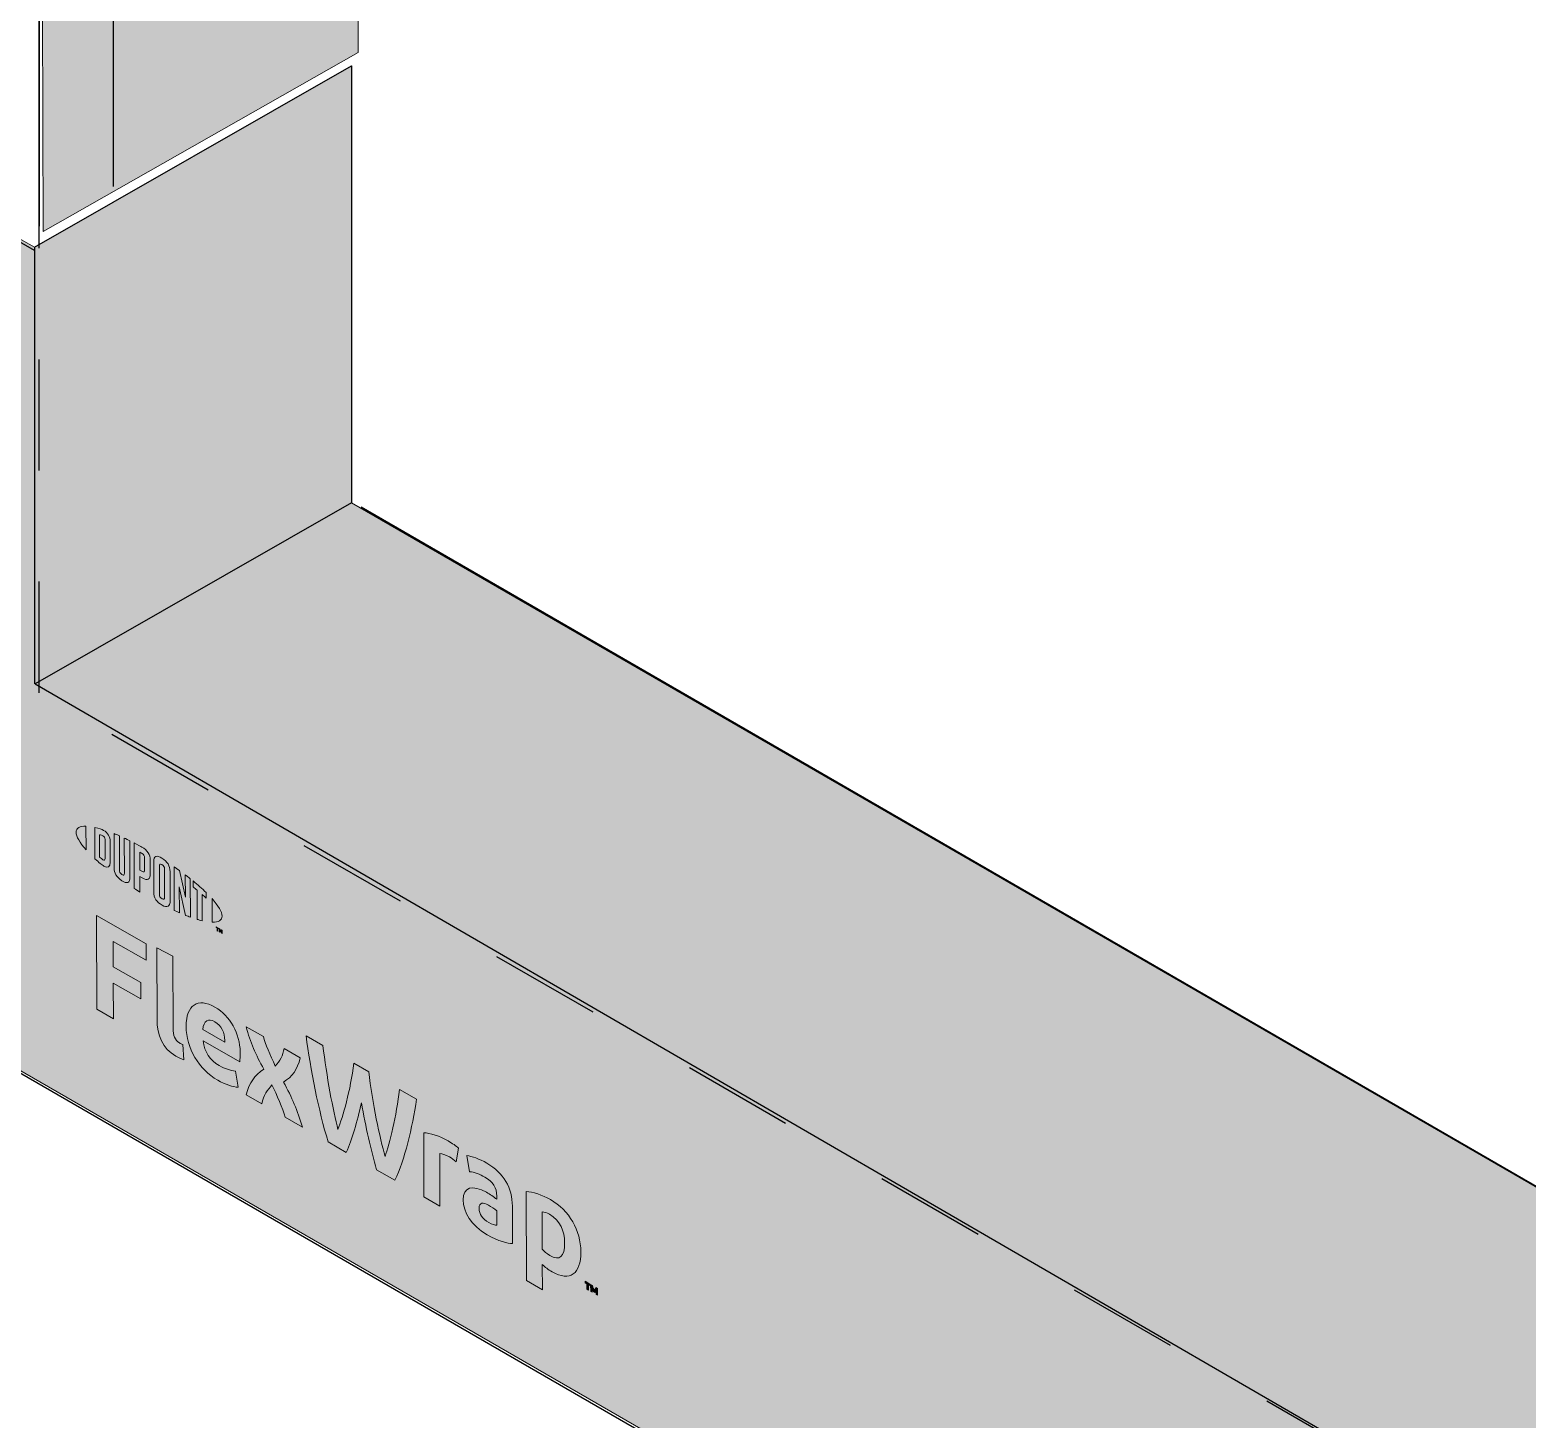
# Model space of a CAD drawing. Header units: inches. Extents: x -17.6 to 82.3, y -15.1 to 23.2.
# Drawn here: x 16.534 to 17.881, y 10.469 to 11.72 of the extents above; entities that cross this region are included whole.
import ezdxf

# ---------------------------------------------------------------- set-up
doc = ezdxf.new("R2010")
doc.units = ezdxf.units.IN
doc.header["$MEASUREMENT"] = 0
doc.linetypes.add('AI-Linetype-22', pattern=[0.108507, 0.072338, -0.036169])
for name, color, linetype, lineweight in [('.ATI-HATCH', 7, 'Continuous', 0), ('G-ANNO-TTLB', 7, 'Continuous', 0), ('TYVEK', 7, 'Continuous', 0)]:
    doc.layers.add(name, color=color, linetype=linetype, lineweight=lineweight)

# ---------------------------------------------------------------- blocks, each defined once
blk = doc.blocks.new('Block_67')
at = {"layer": 'TYVEK', "true_color": 0x000000, "transparency": 33554687}
h = blk.add_hatch(color=18, dxfattribs=at)
h.dxf.hatch_style = 2
edge = h.paths.add_edge_path()
edge.add_spline(control_points=[(16.5942, 10.8384), (16.5942, 10.8384), (16.594, 10.9227), (16.594, 10.9227), (16.594, 10.9227), (16.6385, 10.8971), (16.6385, 10.8971), (16.6385, 10.8971), (16.6385, 10.8824), (16.6385, 10.8824), (16.6385, 10.8824), (16.6089, 10.8994), (16.6089, 10.8994), (16.6089, 10.8994), (16.609, 10.8765), (16.609, 10.8765), (16.609, 10.8765), (16.6339, 10.8623), (16.6339, 10.8623), (16.6339, 10.8623), (16.6339, 10.8476), (16.6339, 10.8476), (16.6339, 10.8476), (16.609, 10.8618), (16.609, 10.8618), (16.609, 10.8618), (16.6091, 10.8298), (16.6091, 10.8298), (16.6091, 10.8298), (16.5942, 10.8384), (16.5942, 10.8384)], knot_values=[0, 0, 0, 0, 1, 1, 1, 2, 2, 2, 3, 3, 3, 4, 4, 4, 5, 5, 5, 6, 6, 6, 7, 7, 7, 8, 8, 8, 9, 9, 9, 10, 10, 10, 10], degree=3, periodic=0)
h = blk.add_hatch(color=18, dxfattribs=at)
h.dxf.hatch_style = 2
edge = h.paths.add_edge_path()
edge.add_spline(control_points=[(16.6628, 10.8212), (16.6629, 10.8147), (16.6643, 10.8104), (16.6685, 10.808), (16.6696, 10.8074), (16.6706, 10.8069), (16.6715, 10.8066), (16.6715, 10.8066), (16.6726, 10.7929), (16.6726, 10.7929), (16.6706, 10.7935), (16.6674, 10.7949), (16.6653, 10.7961), (16.6533, 10.803), (16.6485, 10.8148), (16.6484, 10.8292), (16.6484, 10.8292), (16.6483, 10.8935), (16.6483, 10.8935), (16.6483, 10.8935), (16.6627, 10.8862), (16.6627, 10.8862), (16.6627, 10.8862), (16.6628, 10.8212), (16.6628, 10.8212)], knot_values=[0, 0, 0, 0, 1, 1, 1, 2, 2, 2, 3, 3, 3, 4, 4, 4, 5, 5, 5, 6, 6, 6, 7, 7, 7, 8, 8, 8, 8], degree=3, periodic=0)
h = blk.add_hatch(color=18, dxfattribs=at)
h.dxf.hatch_style = 2
edge = h.paths.add_edge_path()
edge.add_spline(control_points=[(16.6895, 10.8202), (16.6895, 10.8202), (16.7094, 10.8088), (16.7094, 10.8088), (16.7094, 10.8088), (16.7094, 10.8102), (16.7094, 10.8102), (16.7094, 10.817), (16.7062, 10.8237), (16.7005, 10.827), (16.6944, 10.8305), (16.6905, 10.8278), (16.6895, 10.8202)], knot_values=[0, 0, 0, 0, 1, 1, 1, 2, 2, 2, 3, 3, 3, 4, 4, 4, 4], degree=3, periodic=0)
edge = h.paths.add_edge_path()
edge.add_spline(control_points=[(16.7213, 10.7681), (16.7167, 10.7683), (16.7099, 10.7705), (16.703, 10.7745), (16.6862, 10.7841), (16.6747, 10.803), (16.6746, 10.823), (16.6746, 10.8421), (16.6851, 10.8491), (16.7005, 10.8403), (16.7141, 10.8324), (16.7231, 10.8161), (16.7232, 10.7999), (16.7232, 10.7963), (16.723, 10.7933), (16.7228, 10.791), (16.7228, 10.791), (16.6898, 10.81), (16.6898, 10.81), (16.6912, 10.7995), (16.6961, 10.7924), (16.7044, 10.7876), (16.7096, 10.7847), (16.7145, 10.7832), (16.7189, 10.7827), (16.7189, 10.7827), (16.7213, 10.7681), (16.7213, 10.7681)], knot_values=[0, 0, 0, 0, 1, 1, 1, 2, 2, 2, 3, 3, 3, 4, 4, 4, 5, 5, 5, 6, 6, 6, 7, 7, 7, 8, 8, 8, 9, 9, 9, 9], degree=3, periodic=0)
h = blk.add_hatch(color=18, dxfattribs=at)
h.dxf.hatch_style = 2
edge = h.paths.add_edge_path()
edge.add_spline(control_points=[(16.7445, 10.7843), (16.7375, 10.7972), (16.7319, 10.8087), (16.7287, 10.8226), (16.7287, 10.8226), (16.7442, 10.8137), (16.7442, 10.8137), (16.7456, 10.8075), (16.7502, 10.7967), (16.7548, 10.7872), (16.7587, 10.7916), (16.762, 10.7968), (16.7627, 10.8031), (16.7627, 10.8031), (16.7773, 10.7947), (16.7773, 10.7947), (16.7746, 10.7837), (16.7701, 10.7776), (16.7622, 10.7728), (16.7698, 10.7587), (16.7749, 10.7474), (16.7792, 10.7321), (16.7792, 10.7321), (16.7637, 10.7411), (16.7637, 10.7411), (16.7615, 10.7491), (16.7562, 10.7611), (16.7518, 10.7702), (16.7479, 10.7659), (16.7441, 10.7608), (16.7427, 10.7531), (16.7427, 10.7531), (16.7287, 10.7612), (16.7287, 10.7612), (16.7313, 10.7722), (16.7362, 10.779), (16.7445, 10.7843)], knot_values=[0, 0, 0, 0, 1, 1, 1, 2, 2, 2, 3, 3, 3, 4, 4, 4, 5, 5, 5, 6, 6, 6, 7, 7, 7, 8, 8, 8, 9, 9, 9, 10, 10, 10, 11, 11, 11, 12, 12, 12, 12], degree=3, periodic=0)
h = blk.add_hatch(color=18, dxfattribs=at)
h.dxf.hatch_style = 2
edge = h.paths.add_edge_path()
edge.add_spline(control_points=[(16.8667, 10.7661), (16.8667, 10.7661), (16.8819, 10.7574), (16.8819, 10.7574), (16.878, 10.7316), (16.8712, 10.7024), (16.8624, 10.6844), (16.8624, 10.6844), (16.846, 10.6938), (16.846, 10.6938), (16.8408, 10.7118), (16.8362, 10.7322), (16.8323, 10.7541), (16.8284, 10.7367), (16.8239, 10.7215), (16.8187, 10.7095), (16.8187, 10.7095), (16.8023, 10.7189), (16.8023, 10.7189), (16.7939, 10.7468), (16.7864, 10.7842), (16.7825, 10.8145), (16.7825, 10.8145), (16.7976, 10.8058), (16.7976, 10.8058), (16.8009, 10.7785), (16.8068, 10.7466), (16.8112, 10.73), (16.8156, 10.7416), (16.8225, 10.7652), (16.8255, 10.7898), (16.8255, 10.7898), (16.8389, 10.7821), (16.8389, 10.7821), (16.8421, 10.754), (16.8489, 10.7224), (16.8536, 10.7057), (16.8577, 10.7174), (16.8636, 10.7425), (16.8667, 10.7661)], knot_values=[0, 0, 0, 0, 1, 1, 1, 2, 2, 2, 3, 3, 3, 4, 4, 4, 5, 5, 5, 6, 6, 6, 7, 7, 7, 8, 8, 8, 9, 9, 9, 10, 10, 10, 11, 11, 11, 12, 12, 12, 13, 13, 13, 13], degree=3, periodic=0)
h = blk.add_hatch(color=18, dxfattribs=at)
h.dxf.hatch_style = 2
edge = h.paths.add_edge_path()
edge.add_spline(control_points=[(16.9103, 10.7198), (16.914, 10.7177), (16.9176, 10.7151), (16.9197, 10.7133), (16.9197, 10.7133), (16.9176, 10.7009), (16.9176, 10.7009), (16.9158, 10.7027), (16.9136, 10.7042), (16.9114, 10.7054), (16.9076, 10.7076), (16.905, 10.7083), (16.9028, 10.7084), (16.9028, 10.7084), (16.9029, 10.6611), (16.9029, 10.6611), (16.9029, 10.6611), (16.8885, 10.6694), (16.8885, 10.6694), (16.8885, 10.6694), (16.8883, 10.7271), (16.8883, 10.7271), (16.894, 10.7271), (16.9027, 10.7241), (16.9103, 10.7198)], knot_values=[0, 0, 0, 0, 1, 1, 1, 2, 2, 2, 3, 3, 3, 4, 4, 4, 5, 5, 5, 6, 6, 6, 7, 7, 7, 8, 8, 8, 8], degree=3, periodic=0)
h = blk.add_hatch(color=18, dxfattribs=at)
h.dxf.hatch_style = 2
edge = h.paths.add_edge_path()
edge.add_spline(control_points=[(16.9541, 10.6439), (16.9541, 10.6439), (16.9541, 10.6568), (16.9541, 10.6568), (16.9517, 10.6587), (16.9492, 10.6605), (16.9467, 10.662), (16.9419, 10.6647), (16.9381, 10.6647), (16.9382, 10.6591), (16.9382, 10.654), (16.9413, 10.6496), (16.9468, 10.6464), (16.95, 10.6446), (16.9526, 10.6438), (16.9541, 10.6439)], knot_values=[0, 0, 0, 0, 1, 1, 1, 2, 2, 2, 3, 3, 3, 4, 4, 4, 5, 5, 5, 5], degree=3, periodic=0)
edge = h.paths.add_edge_path()
edge.add_spline(control_points=[(16.9454, 10.6353), (16.9311, 10.6435), (16.9239, 10.6557), (16.9238, 10.6666), (16.9238, 10.6785), (16.9323, 10.6806), (16.9448, 10.6735), (16.9477, 10.6719), (16.9515, 10.6692), (16.9541, 10.6672), (16.9541, 10.6672), (16.9541, 10.6701), (16.9541, 10.6701), (16.9541, 10.6775), (16.9504, 10.6831), (16.9434, 10.6871), (16.9388, 10.6897), (16.9339, 10.6917), (16.9296, 10.6921), (16.9296, 10.6921), (16.927, 10.7066), (16.927, 10.7066), (16.9315, 10.7062), (16.9387, 10.7035), (16.945, 10.6998), (16.9604, 10.691), (16.968, 10.6773), (16.9681, 10.661), (16.9681, 10.661), (16.9682, 10.6275), (16.9682, 10.6275), (16.9639, 10.6275), (16.9558, 10.6293), (16.9454, 10.6353)], knot_values=[0, 0, 0, 0, 1, 1, 1, 2, 2, 2, 3, 3, 3, 4, 4, 4, 5, 5, 5, 6, 6, 6, 7, 7, 7, 8, 8, 8, 9, 9, 9, 10, 10, 10, 11, 11, 11, 11], degree=3, periodic=0)
h = blk.add_hatch(color=18, dxfattribs=at)
h.dxf.hatch_style = 2
edge = h.paths.add_edge_path()
edge.add_spline(control_points=[(17.0017, 10.6167), (17.0109, 10.6114), (17.0151, 10.6155), (17.0151, 10.6279), (17.0151, 10.6387), (17.0111, 10.6482), (17.0016, 10.6537), (16.999, 10.6552), (16.9971, 10.6557), (16.9949, 10.656), (16.9949, 10.656), (16.995, 10.6222), (16.995, 10.6222), (16.997, 10.6201), (16.9986, 10.6185), (17.0017, 10.6167)], knot_values=[0, 0, 0, 0, 1, 1, 1, 2, 2, 2, 3, 3, 3, 4, 4, 4, 5, 5, 5, 5], degree=3, periodic=0)
edge = h.paths.add_edge_path()
edge.add_spline(control_points=[(17.0038, 10.602), (17.0001, 10.6041), (16.9976, 10.606), (16.995, 10.6086), (16.995, 10.6086), (16.9951, 10.5857), (16.9951, 10.5857), (16.9951, 10.5857), (16.9808, 10.594), (16.9808, 10.594), (16.9808, 10.594), (16.9806, 10.6743), (16.9806, 10.6743), (16.9865, 10.674), (16.9949, 10.6712), (17.0023, 10.667), (17.0194, 10.6572), (17.0297, 10.6392), (17.0297, 10.62), (17.0298, 10.6002), (17.0201, 10.5927), (17.0038, 10.602)], knot_values=[0, 0, 0, 0, 1, 1, 1, 2, 2, 2, 3, 3, 3, 4, 4, 4, 5, 5, 5, 6, 6, 6, 7, 7, 7, 7], degree=3, periodic=0)
h = blk.add_hatch(color=18, dxfattribs=at)
h.dxf.hatch_style = 2
edge = h.paths.add_edge_path()
edge.add_spline(control_points=[(17.0401, 10.5897), (17.0406, 10.5879), (17.0411, 10.5866), (17.0417, 10.5851), (17.0423, 10.5859), (17.0428, 10.5867), (17.0433, 10.5879), (17.0433, 10.5879), (17.0448, 10.587), (17.0448, 10.587), (17.0448, 10.587), (17.0448, 10.5808), (17.0448, 10.5808), (17.0448, 10.5808), (17.0435, 10.5815), (17.0435, 10.5815), (17.0435, 10.5815), (17.0435, 10.5844), (17.0435, 10.5844), (17.0435, 10.5844), (17.0435, 10.5853), (17.0435, 10.5853), (17.0431, 10.5846), (17.0426, 10.5839), (17.0422, 10.5834), (17.0422, 10.5834), (17.0412, 10.584), (17.0412, 10.584), (17.0407, 10.585), (17.0402, 10.5863), (17.0398, 10.5875), (17.0398, 10.5875), (17.0399, 10.5865), (17.0399, 10.5865), (17.0399, 10.5865), (17.0399, 10.5836), (17.0399, 10.5836), (17.0399, 10.5836), (17.0386, 10.5843), (17.0386, 10.5843), (17.0386, 10.5843), (17.0385, 10.5906), (17.0385, 10.5906), (17.0385, 10.5906), (17.0401, 10.5897), (17.0401, 10.5897)], knot_values=[0, 0, 0, 0, 1, 1, 1, 2, 2, 2, 3, 3, 3, 4, 4, 4, 5, 5, 5, 6, 6, 6, 7, 7, 7, 8, 8, 8, 9, 9, 9, 10, 10, 10, 11, 11, 11, 12, 12, 12, 13, 13, 13, 14, 14, 14, 15, 15, 15, 15], degree=3, periodic=0)
edge = h.paths.add_edge_path()
edge.add_spline(control_points=[(17.035, 10.5912), (17.035, 10.5912), (17.0336, 10.592), (17.0336, 10.592), (17.0336, 10.592), (17.0336, 10.5934), (17.0336, 10.5934), (17.0336, 10.5934), (17.0379, 10.5909), (17.0379, 10.5909), (17.0379, 10.5909), (17.038, 10.5895), (17.038, 10.5895), (17.038, 10.5895), (17.0365, 10.5904), (17.0365, 10.5904), (17.0365, 10.5904), (17.0365, 10.5855), (17.0365, 10.5855), (17.0365, 10.5855), (17.0351, 10.5864), (17.0351, 10.5864), (17.0351, 10.5864), (17.035, 10.5912), (17.035, 10.5912)], knot_values=[0, 0, 0, 0, 1, 1, 1, 2, 2, 2, 3, 3, 3, 4, 4, 4, 5, 5, 5, 6, 6, 6, 7, 7, 7, 8, 8, 8, 8], degree=3, periodic=0)
at = {"layer": 'TYVEK'}
for points, knots in [([(16.5942, 10.8384), (16.5942, 10.8384), (16.594, 10.9227), (16.594, 10.9227), (16.594, 10.9227), (16.6385, 10.8971), (16.6385, 10.8971), (16.6385, 10.8971), (16.6385, 10.8824), (16.6385, 10.8824), (16.6385, 10.8824), (16.6089, 10.8994), (16.6089, 10.8994), (16.6089, 10.8994), (16.609, 10.8765), (16.609, 10.8765), (16.609, 10.8765), (16.6339, 10.8623), (16.6339, 10.8623), (16.6339, 10.8623), (16.6339, 10.8476), (16.6339, 10.8476), (16.6339, 10.8476), (16.609, 10.8618), (16.609, 10.8618), (16.609, 10.8618), (16.6091, 10.8298), (16.6091, 10.8298), (16.6091, 10.8298), (16.5942, 10.8384), (16.5942, 10.8384)], [0, 0, 0, 0, 1, 1, 1, 2, 2, 2, 3, 3, 3, 4, 4, 4, 5, 5, 5, 6, 6, 6, 7, 7, 7, 8, 8, 8, 9, 9, 9, 10, 10, 10, 10]), ([(16.6628, 10.8212), (16.6629, 10.8147), (16.6643, 10.8104), (16.6685, 10.808), (16.6696, 10.8074), (16.6706, 10.8069), (16.6715, 10.8066), (16.6715, 10.8066), (16.6726, 10.7929), (16.6726, 10.7929), (16.6706, 10.7935), (16.6674, 10.7949), (16.6653, 10.7961), (16.6533, 10.803), (16.6485, 10.8148), (16.6484, 10.8292), (16.6484, 10.8292), (16.6483, 10.8935), (16.6483, 10.8935), (16.6483, 10.8935), (16.6627, 10.8862), (16.6627, 10.8862), (16.6627, 10.8862), (16.6628, 10.8212), (16.6628, 10.8212)], [0, 0, 0, 0, 1, 1, 1, 2, 2, 2, 3, 3, 3, 4, 4, 4, 5, 5, 5, 6, 6, 6, 7, 7, 7, 8, 8, 8, 8]), ([(16.7213, 10.7681), (16.7167, 10.7683), (16.7099, 10.7705), (16.703, 10.7745), (16.6862, 10.7841), (16.6747, 10.803), (16.6746, 10.823), (16.6746, 10.8421), (16.6851, 10.8491), (16.7005, 10.8403), (16.7141, 10.8324), (16.7231, 10.8161), (16.7232, 10.7999), (16.7232, 10.7963), (16.723, 10.7933), (16.7228, 10.791), (16.7228, 10.791), (16.6898, 10.81), (16.6898, 10.81), (16.6912, 10.7995), (16.6961, 10.7924), (16.7044, 10.7876), (16.7096, 10.7847), (16.7145, 10.7832), (16.7189, 10.7827), (16.7189, 10.7827), (16.7213, 10.7681), (16.7213, 10.7681)], [0, 0, 0, 0, 1, 1, 1, 2, 2, 2, 3, 3, 3, 4, 4, 4, 5, 5, 5, 6, 6, 6, 7, 7, 7, 8, 8, 8, 9, 9, 9, 9]), ([(16.6895, 10.8202), (16.6895, 10.8202), (16.7094, 10.8088), (16.7094, 10.8088), (16.7094, 10.8088), (16.7094, 10.8102), (16.7094, 10.8102), (16.7094, 10.817), (16.7062, 10.8237), (16.7005, 10.827), (16.6944, 10.8305), (16.6905, 10.8278), (16.6895, 10.8202)], [0, 0, 0, 0, 1, 1, 1, 2, 2, 2, 3, 3, 3, 4, 4, 4, 4]), ([(16.7445, 10.7843), (16.7375, 10.7972), (16.7319, 10.8087), (16.7287, 10.8226), (16.7287, 10.8226), (16.7442, 10.8137), (16.7442, 10.8137), (16.7456, 10.8075), (16.7502, 10.7967), (16.7548, 10.7872), (16.7587, 10.7916), (16.762, 10.7968), (16.7627, 10.8031), (16.7627, 10.8031), (16.7773, 10.7947), (16.7773, 10.7947), (16.7746, 10.7837), (16.7701, 10.7776), (16.7622, 10.7728), (16.7698, 10.7587), (16.7749, 10.7474), (16.7792, 10.7321), (16.7792, 10.7321), (16.7637, 10.7411), (16.7637, 10.7411), (16.7615, 10.7491), (16.7562, 10.7611), (16.7518, 10.7702), (16.7479, 10.7659), (16.7441, 10.7608), (16.7427, 10.7531), (16.7427, 10.7531), (16.7287, 10.7612), (16.7287, 10.7612), (16.7313, 10.7722), (16.7362, 10.779), (16.7445, 10.7843)], [0, 0, 0, 0, 1, 1, 1, 2, 2, 2, 3, 3, 3, 4, 4, 4, 5, 5, 5, 6, 6, 6, 7, 7, 7, 8, 8, 8, 9, 9, 9, 10, 10, 10, 11, 11, 11, 12, 12, 12, 12]), ([(16.8667, 10.7661), (16.8667, 10.7661), (16.8819, 10.7574), (16.8819, 10.7574), (16.878, 10.7316), (16.8712, 10.7024), (16.8624, 10.6844), (16.8624, 10.6844), (16.846, 10.6938), (16.846, 10.6938), (16.8408, 10.7118), (16.8362, 10.7322), (16.8323, 10.7541), (16.8284, 10.7367), (16.8239, 10.7215), (16.8187, 10.7095), (16.8187, 10.7095), (16.8023, 10.7189), (16.8023, 10.7189), (16.7939, 10.7468), (16.7864, 10.7842), (16.7825, 10.8145), (16.7825, 10.8145), (16.7976, 10.8058), (16.7976, 10.8058), (16.8009, 10.7785), (16.8068, 10.7466), (16.8112, 10.73), (16.8156, 10.7416), (16.8225, 10.7652), (16.8255, 10.7898), (16.8255, 10.7898), (16.8389, 10.7821), (16.8389, 10.7821), (16.8421, 10.754), (16.8489, 10.7224), (16.8536, 10.7057), (16.8577, 10.7174), (16.8636, 10.7425), (16.8667, 10.7661)], [0, 0, 0, 0, 1, 1, 1, 2, 2, 2, 3, 3, 3, 4, 4, 4, 5, 5, 5, 6, 6, 6, 7, 7, 7, 8, 8, 8, 9, 9, 9, 10, 10, 10, 11, 11, 11, 12, 12, 12, 13, 13, 13, 13]), ([(16.9103, 10.7198), (16.914, 10.7177), (16.9176, 10.7151), (16.9197, 10.7133), (16.9197, 10.7133), (16.9176, 10.7009), (16.9176, 10.7009), (16.9158, 10.7027), (16.9136, 10.7042), (16.9114, 10.7054), (16.9076, 10.7076), (16.905, 10.7083), (16.9028, 10.7084), (16.9028, 10.7084), (16.9029, 10.6611), (16.9029, 10.6611), (16.9029, 10.6611), (16.8885, 10.6694), (16.8885, 10.6694), (16.8885, 10.6694), (16.8883, 10.7271), (16.8883, 10.7271), (16.894, 10.7271), (16.9027, 10.7241), (16.9103, 10.7198)], [0, 0, 0, 0, 1, 1, 1, 2, 2, 2, 3, 3, 3, 4, 4, 4, 5, 5, 5, 6, 6, 6, 7, 7, 7, 8, 8, 8, 8]), ([(16.9454, 10.6353), (16.9311, 10.6435), (16.9239, 10.6557), (16.9238, 10.6666), (16.9238, 10.6785), (16.9323, 10.6806), (16.9448, 10.6735), (16.9477, 10.6719), (16.9515, 10.6692), (16.9541, 10.6672), (16.9541, 10.6672), (16.9541, 10.6701), (16.9541, 10.6701), (16.9541, 10.6775), (16.9504, 10.6831), (16.9434, 10.6871), (16.9388, 10.6897), (16.9339, 10.6917), (16.9296, 10.6921), (16.9296, 10.6921), (16.927, 10.7066), (16.927, 10.7066), (16.9315, 10.7062), (16.9387, 10.7035), (16.945, 10.6998), (16.9604, 10.691), (16.968, 10.6773), (16.9681, 10.661), (16.9681, 10.661), (16.9682, 10.6275), (16.9682, 10.6275), (16.9639, 10.6275), (16.9558, 10.6293), (16.9454, 10.6353)], [0, 0, 0, 0, 1, 1, 1, 2, 2, 2, 3, 3, 3, 4, 4, 4, 5, 5, 5, 6, 6, 6, 7, 7, 7, 8, 8, 8, 9, 9, 9, 10, 10, 10, 11, 11, 11, 11]), ([(17.0038, 10.602), (17.0001, 10.6041), (16.9976, 10.606), (16.995, 10.6086), (16.995, 10.6086), (16.9951, 10.5857), (16.9951, 10.5857), (16.9951, 10.5857), (16.9808, 10.594), (16.9808, 10.594), (16.9808, 10.594), (16.9806, 10.6743), (16.9806, 10.6743), (16.9865, 10.674), (16.9949, 10.6712), (17.0023, 10.667), (17.0194, 10.6572), (17.0297, 10.6392), (17.0297, 10.62), (17.0298, 10.6002), (17.0201, 10.5927), (17.0038, 10.602)], [0, 0, 0, 0, 1, 1, 1, 2, 2, 2, 3, 3, 3, 4, 4, 4, 5, 5, 5, 6, 6, 6, 7, 7, 7, 7]), ([(16.9541, 10.6439), (16.9541, 10.6439), (16.9541, 10.6568), (16.9541, 10.6568), (16.9517, 10.6587), (16.9492, 10.6605), (16.9467, 10.662), (16.9419, 10.6647), (16.9381, 10.6647), (16.9382, 10.6591), (16.9382, 10.654), (16.9413, 10.6496), (16.9468, 10.6464), (16.95, 10.6446), (16.9526, 10.6438), (16.9541, 10.6439)], [0, 0, 0, 0, 1, 1, 1, 2, 2, 2, 3, 3, 3, 4, 4, 4, 5, 5, 5, 5]), ([(17.0017, 10.6167), (17.0109, 10.6114), (17.0151, 10.6155), (17.0151, 10.6279), (17.0151, 10.6387), (17.0111, 10.6482), (17.0016, 10.6537), (16.999, 10.6552), (16.9971, 10.6557), (16.9949, 10.656), (16.9949, 10.656), (16.995, 10.6222), (16.995, 10.6222), (16.997, 10.6201), (16.9986, 10.6185), (17.0017, 10.6167)], [0, 0, 0, 0, 1, 1, 1, 2, 2, 2, 3, 3, 3, 4, 4, 4, 5, 5, 5, 5]), ([(17.035, 10.5912), (17.035, 10.5912), (17.0336, 10.592), (17.0336, 10.592), (17.0336, 10.592), (17.0336, 10.5934), (17.0336, 10.5934), (17.0336, 10.5934), (17.0379, 10.5909), (17.0379, 10.5909), (17.0379, 10.5909), (17.038, 10.5895), (17.038, 10.5895), (17.038, 10.5895), (17.0365, 10.5904), (17.0365, 10.5904), (17.0365, 10.5904), (17.0365, 10.5855), (17.0365, 10.5855), (17.0365, 10.5855), (17.0351, 10.5864), (17.0351, 10.5864), (17.0351, 10.5864), (17.035, 10.5912), (17.035, 10.5912)], [0, 0, 0, 0, 1, 1, 1, 2, 2, 2, 3, 3, 3, 4, 4, 4, 5, 5, 5, 6, 6, 6, 7, 7, 7, 8, 8, 8, 8]), ([(17.0401, 10.5897), (17.0406, 10.5879), (17.0411, 10.5866), (17.0417, 10.5851), (17.0423, 10.5859), (17.0428, 10.5867), (17.0433, 10.5879), (17.0433, 10.5879), (17.0448, 10.587), (17.0448, 10.587), (17.0448, 10.587), (17.0448, 10.5808), (17.0448, 10.5808), (17.0448, 10.5808), (17.0435, 10.5815), (17.0435, 10.5815), (17.0435, 10.5815), (17.0435, 10.5844), (17.0435, 10.5844), (17.0435, 10.5844), (17.0435, 10.5853), (17.0435, 10.5853), (17.0431, 10.5846), (17.0426, 10.5839), (17.0422, 10.5834), (17.0422, 10.5834), (17.0412, 10.584), (17.0412, 10.584), (17.0407, 10.585), (17.0402, 10.5863), (17.0398, 10.5875), (17.0398, 10.5875), (17.0399, 10.5865), (17.0399, 10.5865), (17.0399, 10.5865), (17.0399, 10.5836), (17.0399, 10.5836), (17.0399, 10.5836), (17.0386, 10.5843), (17.0386, 10.5843), (17.0386, 10.5843), (17.0385, 10.5906), (17.0385, 10.5906), (17.0385, 10.5906), (17.0401, 10.5897), (17.0401, 10.5897)], [0, 0, 0, 0, 1, 1, 1, 2, 2, 2, 3, 3, 3, 4, 4, 4, 5, 5, 5, 6, 6, 6, 7, 7, 7, 8, 8, 8, 9, 9, 9, 10, 10, 10, 11, 11, 11, 12, 12, 12, 13, 13, 13, 14, 14, 14, 15, 15, 15, 15])]:
    blk.add_open_spline(points, degree=3, knots=knots, dxfattribs=at)
blk = doc.blocks.new('Block_68')
at = {"layer": 'TYVEK', "true_color": 0x000000, "transparency": 33554687}
h = blk.add_hatch(color=18, dxfattribs=at)
h.dxf.hatch_style = 2
edge = h.paths.add_edge_path()
edge.add_spline(control_points=[(16.5756, 10.9976), (16.5756, 10.9937), (16.5789, 10.9882), (16.5846, 10.9818), (16.5846, 10.9818), (16.5845, 11.003), (16.5845, 11.003), (16.5789, 11.0031), (16.5756, 11.0014), (16.5756, 10.9976)], knot_values=[0, 0, 0, 0, 1, 1, 1, 2, 2, 2, 3, 3, 3, 3], degree=3, periodic=0)
h = blk.add_hatch(color=18, dxfattribs=at)
h.dxf.hatch_style = 2
edge = h.paths.add_edge_path()
edge.add_spline(control_points=[(16.6017, 10.9739), (16.6017, 10.9723), (16.6009, 10.9723), (16.5998, 10.9728), (16.5991, 10.9733), (16.5978, 10.9743), (16.5968, 10.9752), (16.5968, 10.9752), (16.5968, 10.9954), (16.5968, 10.9954), (16.5978, 10.9952), (16.599, 10.9948), (16.5998, 10.9944), (16.6008, 10.9938), (16.6016, 10.9927), (16.6017, 10.9911), (16.6017, 10.9911), (16.6017, 10.9739), (16.6017, 10.9739)], knot_values=[0, 0, 0, 0, 1, 1, 1, 2, 2, 2, 3, 3, 3, 4, 4, 4, 5, 5, 5, 6, 6, 6, 6], degree=3, periodic=0)
edge = h.paths.add_edge_path()
edge.add_spline(control_points=[(16.6004, 10.9993), (16.5988, 11.0002), (16.5966, 11.001), (16.5924, 11.0019), (16.5924, 11.0019), (16.5925, 10.9738), (16.5925, 10.9738), (16.5961, 10.9704), (16.5989, 10.9681), (16.6005, 10.9672), (16.6042, 10.9651), (16.6062, 10.9665), (16.6062, 10.9706), (16.6062, 10.9706), (16.6062, 10.9892), (16.6062, 10.9892), (16.6062, 10.9934), (16.6041, 10.9972), (16.6004, 10.9993)], knot_values=[0, 0, 0, 0, 1, 1, 1, 2, 2, 2, 3, 3, 3, 4, 4, 4, 5, 5, 5, 6, 6, 6, 6], degree=3, periodic=0)
h = blk.add_hatch(color=18, dxfattribs=at)
h.dxf.hatch_style = 2
edge = h.paths.add_edge_path()
edge.add_spline(control_points=[(16.619, 10.9607), (16.619, 10.9591), (16.6185, 10.9583), (16.6168, 10.9596), (16.615, 10.9608), (16.6146, 10.9619), (16.6146, 10.9639), (16.6146, 10.9639), (16.6145, 10.9944), (16.6145, 10.9944), (16.6134, 10.9949), (16.6108, 10.996), (16.6097, 10.9964), (16.6097, 10.9964), (16.6098, 10.9655), (16.6098, 10.9655), (16.6098, 10.9606), (16.6119, 10.9575), (16.6168, 10.954), (16.6213, 10.9509), (16.624, 10.9519), (16.624, 10.9574), (16.624, 10.9574), (16.6239, 10.99), (16.6239, 10.99), (16.623, 10.9905), (16.6199, 10.9919), (16.6189, 10.9924), (16.6189, 10.9924), (16.619, 10.9607), (16.619, 10.9607)], knot_values=[0, 0, 0, 0, 1, 1, 1, 2, 2, 2, 3, 3, 3, 4, 4, 4, 5, 5, 5, 6, 6, 6, 7, 7, 7, 8, 8, 8, 9, 9, 9, 10, 10, 10, 10], degree=3, periodic=0)
h = blk.add_hatch(color=18, dxfattribs=at)
h.dxf.hatch_style = 2
edge = h.paths.add_edge_path()
edge.add_spline(control_points=[(16.6372, 10.9637), (16.6372, 10.9619), (16.6367, 10.9613), (16.6347, 10.9625), (16.6347, 10.9625), (16.6329, 10.9635), (16.6329, 10.9635), (16.6329, 10.9635), (16.6329, 10.9797), (16.6329, 10.9797), (16.6336, 10.9793), (16.6341, 10.979), (16.6345, 10.9788), (16.6367, 10.9775), (16.6372, 10.9763), (16.6372, 10.9745), (16.6372, 10.9745), (16.6372, 10.9637), (16.6372, 10.9637)], knot_values=[0, 0, 0, 0, 1, 1, 1, 2, 2, 2, 3, 3, 3, 4, 4, 4, 5, 5, 5, 6, 6, 6, 6], degree=3, periodic=0)
edge = h.paths.add_edge_path()
edge.add_spline(control_points=[(16.6348, 10.9843), (16.6339, 10.9848), (16.6308, 10.9865), (16.6278, 10.988), (16.6278, 10.988), (16.6279, 10.9469), (16.6279, 10.9469), (16.6289, 10.9463), (16.6315, 10.9447), (16.633, 10.9438), (16.633, 10.9438), (16.6329, 10.9578), (16.6329, 10.9578), (16.6329, 10.9578), (16.6349, 10.9566), (16.6349, 10.9566), (16.6401, 10.9536), (16.6423, 10.9551), (16.6423, 10.9603), (16.6423, 10.9603), (16.6423, 10.9724), (16.6423, 10.9724), (16.6422, 10.9775), (16.6398, 10.9815), (16.6348, 10.9843)], knot_values=[0, 0, 0, 0, 1, 1, 1, 2, 2, 2, 3, 3, 3, 4, 4, 4, 5, 5, 5, 6, 6, 6, 7, 7, 7, 8, 8, 8, 8], degree=3, periodic=0)
h = blk.add_hatch(color=18, dxfattribs=at)
h.dxf.hatch_style = 2
edge = h.paths.add_edge_path()
edge.add_spline(control_points=[(16.6551, 10.939), (16.6551, 10.9374), (16.6547, 10.9368), (16.6529, 10.9378), (16.6511, 10.9388), (16.6506, 10.94), (16.6506, 10.9417), (16.6506, 10.9417), (16.6505, 10.9673), (16.6505, 10.9673), (16.6505, 10.969), (16.651, 10.9696), (16.6528, 10.9685), (16.6546, 10.9674), (16.6551, 10.9663), (16.6551, 10.9647), (16.6551, 10.9647), (16.6551, 10.939), (16.6551, 10.939)], knot_values=[0, 0, 0, 0, 1, 1, 1, 2, 2, 2, 3, 3, 3, 4, 4, 4, 5, 5, 5, 6, 6, 6, 6], degree=3, periodic=0)
edge = h.paths.add_edge_path()
edge.add_spline(control_points=[(16.6528, 10.9742), (16.6482, 10.9772), (16.6454, 10.9764), (16.6454, 10.971), (16.6454, 10.971), (16.6455, 10.9441), (16.6455, 10.9441), (16.6455, 10.9384), (16.648, 10.9346), (16.6529, 10.932), (16.6577, 10.9295), (16.6602, 10.9302), (16.6602, 10.9363), (16.6602, 10.9363), (16.6601, 10.9619), (16.6601, 10.9619), (16.6601, 10.9677), (16.6579, 10.9711), (16.6528, 10.9742)], knot_values=[0, 0, 0, 0, 1, 1, 1, 2, 2, 2, 3, 3, 3, 4, 4, 4, 5, 5, 5, 6, 6, 6, 6], degree=3, periodic=0)
h = blk.add_hatch(color=18, dxfattribs=at)
h.dxf.hatch_style = 2
edge = h.paths.add_edge_path()
edge.add_spline(control_points=[(16.6741, 10.9392), (16.6741, 10.9392), (16.6685, 10.9633), (16.6685, 10.9633), (16.6669, 10.9644), (16.6651, 10.9656), (16.6637, 10.9666), (16.6637, 10.9666), (16.6638, 10.9272), (16.6638, 10.9272), (16.6648, 10.9267), (16.6673, 10.9256), (16.6686, 10.925), (16.6686, 10.925), (16.6682, 10.9485), (16.6682, 10.9485), (16.6682, 10.9485), (16.6741, 10.9228), (16.6741, 10.9228), (16.6754, 10.9223), (16.6772, 10.9216), (16.6784, 10.9212), (16.6784, 10.9212), (16.6783, 10.9558), (16.6783, 10.9558), (16.677, 10.9568), (16.6748, 10.9586), (16.6737, 10.9594), (16.6737, 10.9594), (16.6741, 10.9392), (16.6741, 10.9392)], knot_values=[0, 0, 0, 0, 1, 1, 1, 2, 2, 2, 3, 3, 3, 4, 4, 4, 5, 5, 5, 6, 6, 6, 7, 7, 7, 8, 8, 8, 9, 9, 9, 10, 10, 10, 10], degree=3, periodic=0)
h = blk.add_hatch(color=18, dxfattribs=at)
h.dxf.hatch_style = 2
edge = h.paths.add_edge_path()
edge.add_spline(control_points=[(16.6808, 10.9484), (16.682, 10.9474), (16.6832, 10.9464), (16.6844, 10.9454), (16.6844, 10.9454), (16.6845, 10.9192), (16.6845, 10.9192), (16.6856, 10.9189), (16.6876, 10.9183), (16.689, 10.918), (16.689, 10.918), (16.6889, 10.9416), (16.6889, 10.9416), (16.6902, 10.9405), (16.6914, 10.9394), (16.6926, 10.9384), (16.6926, 10.9384), (16.6926, 10.9434), (16.6926, 10.9434), (16.689, 10.9469), (16.6852, 10.9502), (16.6808, 10.9538), (16.6808, 10.9538), (16.6808, 10.9484), (16.6808, 10.9484)], knot_values=[0, 0, 0, 0, 1, 1, 1, 2, 2, 2, 3, 3, 3, 4, 4, 4, 5, 5, 5, 6, 6, 6, 7, 7, 7, 8, 8, 8, 8], degree=3, periodic=0)
h = blk.add_hatch(color=18, dxfattribs=at)
h.dxf.hatch_style = 2
edge = h.paths.add_edge_path()
edge.add_spline(control_points=[(16.7069, 10.9222), (16.7069, 10.9183), (16.7037, 10.9165), (16.698, 10.9167), (16.698, 10.9167), (16.6979, 10.9379), (16.6979, 10.9379), (16.7036, 10.9315), (16.7069, 10.926), (16.7069, 10.9222)], knot_values=[0, 0, 0, 0, 1, 1, 1, 2, 2, 2, 3, 3, 3, 3], degree=3, periodic=0)
h = blk.add_hatch(color=18, dxfattribs=at)
h.dxf.hatch_style = 2
edge = h.paths.add_edge_path()
edge.add_spline(control_points=[(16.7043, 10.911), (16.7043, 10.911), (16.7048, 10.9106), (16.7048, 10.9106), (16.7048, 10.9106), (16.7056, 10.9087), (16.7056, 10.9087), (16.7056, 10.9087), (16.7064, 10.9097), (16.7064, 10.9097), (16.7064, 10.9097), (16.707, 10.9094), (16.707, 10.9094), (16.707, 10.9094), (16.707, 10.9064), (16.707, 10.9064), (16.707, 10.9064), (16.7065, 10.9067), (16.7065, 10.9067), (16.7065, 10.9067), (16.7065, 10.9088), (16.7065, 10.9088), (16.7065, 10.9088), (16.7057, 10.9078), (16.7057, 10.9078), (16.7057, 10.9078), (16.7056, 10.9079), (16.7056, 10.9079), (16.7056, 10.9079), (16.7048, 10.9098), (16.7048, 10.9098), (16.7048, 10.9098), (16.7048, 10.9076), (16.7048, 10.9076), (16.7048, 10.9076), (16.7043, 10.9079), (16.7043, 10.9079), (16.7043, 10.9079), (16.7043, 10.911), (16.7043, 10.911)], knot_values=[0, 0, 0, 0, 1, 1, 1, 2, 2, 2, 3, 3, 3, 4, 4, 4, 5, 5, 5, 6, 6, 6, 7, 7, 7, 8, 8, 8, 9, 9, 9, 10, 10, 10, 11, 11, 11, 12, 12, 12, 13, 13, 13, 13], degree=3, periodic=0)
edge = h.paths.add_edge_path()
edge.add_spline(control_points=[(16.7024, 10.9115), (16.7024, 10.9115), (16.7016, 10.912), (16.7016, 10.912), (16.7016, 10.912), (16.7016, 10.9125), (16.7016, 10.9125), (16.7016, 10.9125), (16.7037, 10.9113), (16.7037, 10.9113), (16.7037, 10.9113), (16.7037, 10.9107), (16.7037, 10.9107), (16.7037, 10.9107), (16.7029, 10.9112), (16.7029, 10.9112), (16.7029, 10.9112), (16.7029, 10.9087), (16.7029, 10.9087), (16.7029, 10.9087), (16.7024, 10.909), (16.7024, 10.909), (16.7024, 10.909), (16.7024, 10.9115), (16.7024, 10.9115)], knot_values=[0, 0, 0, 0, 1, 1, 1, 2, 2, 2, 3, 3, 3, 4, 4, 4, 5, 5, 5, 6, 6, 6, 7, 7, 7, 8, 8, 8, 8], degree=3, periodic=0)
at = {"layer": 'TYVEK'}
for points, knots in [([(16.5756, 10.9976), (16.5756, 10.9937), (16.5789, 10.9882), (16.5846, 10.9818), (16.5846, 10.9818), (16.5845, 11.003), (16.5845, 11.003), (16.5789, 11.0031), (16.5756, 11.0014), (16.5756, 10.9976)], [0, 0, 0, 0, 1, 1, 1, 2, 2, 2, 3, 3, 3, 3]), ([(16.6004, 10.9993), (16.5988, 11.0002), (16.5966, 11.001), (16.5924, 11.0019), (16.5924, 11.0019), (16.5925, 10.9738), (16.5925, 10.9738), (16.5961, 10.9704), (16.5989, 10.9681), (16.6005, 10.9672), (16.6042, 10.9651), (16.6062, 10.9665), (16.6062, 10.9706), (16.6062, 10.9706), (16.6062, 10.9892), (16.6062, 10.9892), (16.6062, 10.9934), (16.6041, 10.9972), (16.6004, 10.9993)], [0, 0, 0, 0, 1, 1, 1, 2, 2, 2, 3, 3, 3, 4, 4, 4, 5, 5, 5, 6, 6, 6, 6]), ([(16.6017, 10.9739), (16.6017, 10.9723), (16.6009, 10.9723), (16.5998, 10.9728), (16.5991, 10.9733), (16.5978, 10.9743), (16.5968, 10.9752), (16.5968, 10.9752), (16.5968, 10.9954), (16.5968, 10.9954), (16.5978, 10.9952), (16.599, 10.9948), (16.5998, 10.9944), (16.6008, 10.9938), (16.6016, 10.9927), (16.6017, 10.9911), (16.6017, 10.9911), (16.6017, 10.9739), (16.6017, 10.9739)], [0, 0, 0, 0, 1, 1, 1, 2, 2, 2, 3, 3, 3, 4, 4, 4, 5, 5, 5, 6, 6, 6, 6]), ([(16.619, 10.9607), (16.619, 10.9591), (16.6185, 10.9583), (16.6168, 10.9596), (16.615, 10.9608), (16.6146, 10.9619), (16.6146, 10.9639), (16.6146, 10.9639), (16.6145, 10.9944), (16.6145, 10.9944), (16.6134, 10.9949), (16.6108, 10.996), (16.6097, 10.9964), (16.6097, 10.9964), (16.6098, 10.9655), (16.6098, 10.9655), (16.6098, 10.9606), (16.6119, 10.9575), (16.6168, 10.954), (16.6213, 10.9509), (16.624, 10.9519), (16.624, 10.9574), (16.624, 10.9574), (16.6239, 10.99), (16.6239, 10.99), (16.623, 10.9905), (16.6199, 10.9919), (16.6189, 10.9924), (16.6189, 10.9924), (16.619, 10.9607), (16.619, 10.9607)], [0, 0, 0, 0, 1, 1, 1, 2, 2, 2, 3, 3, 3, 4, 4, 4, 5, 5, 5, 6, 6, 6, 7, 7, 7, 8, 8, 8, 9, 9, 9, 10, 10, 10, 10]), ([(16.6348, 10.9843), (16.6339, 10.9848), (16.6308, 10.9865), (16.6278, 10.988), (16.6278, 10.988), (16.6279, 10.9469), (16.6279, 10.9469), (16.6289, 10.9463), (16.6315, 10.9447), (16.633, 10.9438), (16.633, 10.9438), (16.6329, 10.9578), (16.6329, 10.9578), (16.6329, 10.9578), (16.6349, 10.9566), (16.6349, 10.9566), (16.6401, 10.9536), (16.6423, 10.9551), (16.6423, 10.9603), (16.6423, 10.9603), (16.6423, 10.9724), (16.6423, 10.9724), (16.6422, 10.9775), (16.6398, 10.9815), (16.6348, 10.9843)], [0, 0, 0, 0, 1, 1, 1, 2, 2, 2, 3, 3, 3, 4, 4, 4, 5, 5, 5, 6, 6, 6, 7, 7, 7, 8, 8, 8, 8]), ([(16.6372, 10.9637), (16.6372, 10.9619), (16.6367, 10.9613), (16.6347, 10.9625), (16.6347, 10.9625), (16.6329, 10.9635), (16.6329, 10.9635), (16.6329, 10.9635), (16.6329, 10.9797), (16.6329, 10.9797), (16.6336, 10.9793), (16.6341, 10.979), (16.6345, 10.9788), (16.6367, 10.9775), (16.6372, 10.9763), (16.6372, 10.9745), (16.6372, 10.9745), (16.6372, 10.9637), (16.6372, 10.9637)], [0, 0, 0, 0, 1, 1, 1, 2, 2, 2, 3, 3, 3, 4, 4, 4, 5, 5, 5, 6, 6, 6, 6]), ([(16.6528, 10.9742), (16.6482, 10.9772), (16.6454, 10.9764), (16.6454, 10.971), (16.6454, 10.971), (16.6455, 10.9441), (16.6455, 10.9441), (16.6455, 10.9384), (16.648, 10.9346), (16.6529, 10.932), (16.6577, 10.9295), (16.6602, 10.9302), (16.6602, 10.9363), (16.6602, 10.9363), (16.6601, 10.9619), (16.6601, 10.9619), (16.6601, 10.9677), (16.6579, 10.9711), (16.6528, 10.9742)], [0, 0, 0, 0, 1, 1, 1, 2, 2, 2, 3, 3, 3, 4, 4, 4, 5, 5, 5, 6, 6, 6, 6]), ([(16.6551, 10.939), (16.6551, 10.9374), (16.6547, 10.9368), (16.6529, 10.9378), (16.6511, 10.9388), (16.6506, 10.94), (16.6506, 10.9417), (16.6506, 10.9417), (16.6505, 10.9673), (16.6505, 10.9673), (16.6505, 10.969), (16.651, 10.9696), (16.6528, 10.9685), (16.6546, 10.9674), (16.6551, 10.9663), (16.6551, 10.9647), (16.6551, 10.9647), (16.6551, 10.939), (16.6551, 10.939)], [0, 0, 0, 0, 1, 1, 1, 2, 2, 2, 3, 3, 3, 4, 4, 4, 5, 5, 5, 6, 6, 6, 6]), ([(16.6741, 10.9392), (16.6741, 10.9392), (16.6685, 10.9633), (16.6685, 10.9633), (16.6669, 10.9644), (16.6651, 10.9656), (16.6637, 10.9666), (16.6637, 10.9666), (16.6638, 10.9272), (16.6638, 10.9272), (16.6648, 10.9267), (16.6673, 10.9256), (16.6686, 10.925), (16.6686, 10.925), (16.6682, 10.9485), (16.6682, 10.9485), (16.6682, 10.9485), (16.6741, 10.9228), (16.6741, 10.9228), (16.6754, 10.9223), (16.6772, 10.9216), (16.6784, 10.9212), (16.6784, 10.9212), (16.6783, 10.9558), (16.6783, 10.9558), (16.677, 10.9568), (16.6748, 10.9586), (16.6737, 10.9594), (16.6737, 10.9594), (16.6741, 10.9392), (16.6741, 10.9392)], [0, 0, 0, 0, 1, 1, 1, 2, 2, 2, 3, 3, 3, 4, 4, 4, 5, 5, 5, 6, 6, 6, 7, 7, 7, 8, 8, 8, 9, 9, 9, 10, 10, 10, 10]), ([(16.6808, 10.9484), (16.682, 10.9474), (16.6832, 10.9464), (16.6844, 10.9454), (16.6844, 10.9454), (16.6845, 10.9192), (16.6845, 10.9192), (16.6856, 10.9189), (16.6876, 10.9183), (16.689, 10.918), (16.689, 10.918), (16.6889, 10.9416), (16.6889, 10.9416), (16.6902, 10.9405), (16.6914, 10.9394), (16.6926, 10.9384), (16.6926, 10.9384), (16.6926, 10.9434), (16.6926, 10.9434), (16.689, 10.9469), (16.6852, 10.9502), (16.6808, 10.9538), (16.6808, 10.9538), (16.6808, 10.9484), (16.6808, 10.9484)], [0, 0, 0, 0, 1, 1, 1, 2, 2, 2, 3, 3, 3, 4, 4, 4, 5, 5, 5, 6, 6, 6, 7, 7, 7, 8, 8, 8, 8]), ([(16.7069, 10.9222), (16.7069, 10.9183), (16.7037, 10.9165), (16.698, 10.9167), (16.698, 10.9167), (16.6979, 10.9379), (16.6979, 10.9379), (16.7036, 10.9315), (16.7069, 10.926), (16.7069, 10.9222)], [0, 0, 0, 0, 1, 1, 1, 2, 2, 2, 3, 3, 3, 3]), ([(16.7024, 10.9115), (16.7024, 10.9115), (16.7016, 10.912), (16.7016, 10.912), (16.7016, 10.912), (16.7016, 10.9125), (16.7016, 10.9125), (16.7016, 10.9125), (16.7037, 10.9113), (16.7037, 10.9113), (16.7037, 10.9113), (16.7037, 10.9107), (16.7037, 10.9107), (16.7037, 10.9107), (16.7029, 10.9112), (16.7029, 10.9112), (16.7029, 10.9112), (16.7029, 10.9087), (16.7029, 10.9087), (16.7029, 10.9087), (16.7024, 10.909), (16.7024, 10.909), (16.7024, 10.909), (16.7024, 10.9115), (16.7024, 10.9115)], [0, 0, 0, 0, 1, 1, 1, 2, 2, 2, 3, 3, 3, 4, 4, 4, 5, 5, 5, 6, 6, 6, 7, 7, 7, 8, 8, 8, 8]), ([(16.7043, 10.911), (16.7043, 10.911), (16.7048, 10.9106), (16.7048, 10.9106), (16.7048, 10.9106), (16.7056, 10.9087), (16.7056, 10.9087), (16.7056, 10.9087), (16.7064, 10.9097), (16.7064, 10.9097), (16.7064, 10.9097), (16.707, 10.9094), (16.707, 10.9094), (16.707, 10.9094), (16.707, 10.9064), (16.707, 10.9064), (16.707, 10.9064), (16.7065, 10.9067), (16.7065, 10.9067), (16.7065, 10.9067), (16.7065, 10.9088), (16.7065, 10.9088), (16.7065, 10.9088), (16.7057, 10.9078), (16.7057, 10.9078), (16.7057, 10.9078), (16.7056, 10.9079), (16.7056, 10.9079), (16.7056, 10.9079), (16.7048, 10.9098), (16.7048, 10.9098), (16.7048, 10.9098), (16.7048, 10.9076), (16.7048, 10.9076), (16.7048, 10.9076), (16.7043, 10.9079), (16.7043, 10.9079), (16.7043, 10.9079), (16.7043, 10.911), (16.7043, 10.911)], [0, 0, 0, 0, 1, 1, 1, 2, 2, 2, 3, 3, 3, 4, 4, 4, 5, 5, 5, 6, 6, 6, 7, 7, 7, 8, 8, 8, 9, 9, 9, 10, 10, 10, 11, 11, 11, 12, 12, 12, 13, 13, 13, 13])]:
    blk.add_open_spline(points, degree=3, knots=knots, dxfattribs=at)
blk = doc.blocks.new('Block_66')
at = {"layer": 'TYVEK'}
for name in ['Block_68', 'Block_67']:
    blk.add_blockref(name, (0, 0), dxfattribs=at)

msp = doc.modelspace()

# ---------------------------------------------------------------- hatches: boundary and pattern name
at = {"layer": '.ATI-HATCH', "true_color": 0x808080, "transparency": 33554483}
h = msp.add_hatch(color=8, dxfattribs=at)
edge = h.paths.add_edge_path()
edge.add_spline(control_points=[(16.8235, 11.6874), (16.8235, 11.6874), (16.5381, 11.5242), (16.5381, 11.5242), (16.5381, 11.5242), (16.33, 11.6413), (16.33, 11.6413), (16.33, 11.6413), (16.33, 11.0732), (16.33, 11.0732), (16.33, 10.9579), (16.4002, 10.8549), (16.5002, 10.7975), (16.5002, 10.7975), (18.5376, 9.6209), (18.5376, 9.6209), (18.6714, 9.5441), (18.8383, 9.6407), (18.8383, 9.7951), (18.8383, 9.7951), (18.8383, 10.3584), (18.8383, 10.3584), (18.8383, 10.3584), (18.5996, 10.4914), (18.5996, 10.4914), (18.5996, 10.4914), (18.5996, 10.2676), (18.5996, 10.2676), (18.5996, 10.2676), (16.8235, 11.2941), (16.8235, 11.2941), (16.8235, 11.2941), (16.8235, 11.6874), (16.8235, 11.6874)], knot_values=[0, 0, 0, 0, 1, 1, 1, 2, 2, 2, 3, 3, 3, 4, 4, 4, 5, 5, 5, 6, 6, 6, 7, 7, 7, 8, 8, 8, 9, 9, 9, 10, 10, 10, 11, 11, 11, 11], degree=3, periodic=0)
at = {"layer": 'G-ANNO-TTLB', "true_color": 0xff00ff, "transparency": 33554687}
h = msp.add_hatch(color=6, dxfattribs=at)
edge = h.paths.add_edge_path()
edge.add_spline(control_points=[(24.6253, -11.0625), (24.6253, -11.0625), (-16.0625, -11.0625), (-16.0625, -11.0625), (-16.0625, -11.0625), (-16.0625, 23.0625), (-16.0625, 23.0625), (-16.0625, 23.0625), (24.6253, 23.0625), (24.6253, 23.0625), (24.6253, 23.0625), (24.6253, -11.0625), (24.6253, -11.0625)], knot_values=[0, 0, 0, 0, 1, 1, 1, 2, 2, 2, 3, 3, 3, 4, 4, 4, 4], degree=3, periodic=0)
edge = h.paths.add_edge_path()
edge.add_spline(control_points=[(-15.9375, 22.9375), (-15.9375, 22.9375), (-15.9375, -10.9375), (-15.9375, -10.9375), (-15.9375, -10.9375), (24.5003, -10.9375), (24.5003, -10.9375), (24.5003, -10.9375), (24.5003, 22.9375), (24.5003, 22.9375), (24.5003, 22.9375), (-15.9375, 22.9375), (-15.9375, 22.9375)], knot_values=[0, 0, 0, 0, 1, 1, 1, 2, 2, 2, 3, 3, 3, 4, 4, 4, 4], degree=3, periodic=0)
edge.add_line((-15.9375, 22.9375), (-15.9375, 22.9375))
at = {"layer": 'TYVEK', "true_color": 0x808080, "transparency": 33554559}
h = msp.add_hatch(color=8, dxfattribs=at)
h.dxf.hatch_style = 2
h.paths.add_polyline_path([(16.8293, 11.6993), (16.546, 11.5383), (16.5376, 14.3108), (16.8221, 14.1432)])

# ---------------------------------------------------------------- linework, layer by layer
at = {"layer": '.ATI-HATCH'}
msp.add_open_spline([(16.8235, 11.6874), (16.8235, 11.6874), (16.5381, 11.5242), (16.5381, 11.5242), (16.5381, 11.5242), (16.33, 11.6413), (16.33, 11.6413), (16.33, 11.6413), (16.33, 11.0732), (16.33, 11.0732), (16.33, 10.9579), (16.4002, 10.8549), (16.5002, 10.7975), (16.5002, 10.7975), (18.5376, 9.6209), (18.5376, 9.6209), (18.6714, 9.5441), (18.8383, 9.6407), (18.8383, 9.7951), (18.8383, 9.7951), (18.8383, 10.3584), (18.8383, 10.3584), (18.8383, 10.3584), (18.5996, 10.4914), (18.5996, 10.4914), (18.5996, 10.4914), (18.5996, 10.2676), (18.5996, 10.2676), (18.5996, 10.2676), (16.8235, 11.2941), (16.8235, 11.2941), (16.8235, 11.2941), (16.8235, 11.6874), (16.8235, 11.6874)], degree=3, knots=[0, 0, 0, 0, 1, 1, 1, 2, 2, 2, 3, 3, 3, 4, 4, 4, 5, 5, 5, 6, 6, 6, 7, 7, 7, 8, 8, 8, 9, 9, 9, 10, 10, 10, 11, 11, 11, 11], dxfattribs=at)
at = {"layer": 'G-ANNO-TTLB'}
for points in [[(24.6253, -11.0625), (24.6253, -11.0625), (-16.0625, -11.0625), (-16.0625, -11.0625), (-16.0625, -11.0625), (-16.0625, 23.0625), (-16.0625, 23.0625), (-16.0625, 23.0625), (24.6253, 23.0625), (24.6253, 23.0625), (24.6253, 23.0625), (24.6253, -11.0625), (24.6253, -11.0625)], [(-15.9375, 22.9375), (-15.9375, 22.9375), (-15.9375, -10.9375), (-15.9375, -10.9375), (-15.9375, -10.9375), (24.5003, -10.9375), (24.5003, -10.9375), (24.5003, -10.9375), (24.5003, 22.9375), (24.5003, 22.9375), (24.5003, 22.9375), (-15.9375, 22.9375), (-15.9375, 22.9375)]]:
    msp.add_open_spline(points, degree=3, knots=[0, 0, 0, 0, 1, 1, 1, 2, 2, 2, 3, 3, 3, 4, 4, 4, 4], dxfattribs=at)
at = {"layer": 'TYVEK', "color": 2, "lineweight": 25, "true_color": 0xffff00}
msp.add_line((16.6091, 11.5789), (16.6091, 14.2707), dxfattribs=at)
at = {"layer": 'TYVEK', "color": 4, "lineweight": 25, "true_color": 0x00ffff}
for p, q in [((16.5382, 11.5211), (16.33, 11.6413)), ((16.5383, 11.5245), (16.5383, 11.1312)), ((18.5996, 10.2676), (16.832, 11.2903)), ((16.5387, 11.1313), (18.5996, 9.9356))]:
    msp.add_line(p, q, dxfattribs=at)
at = {"layer": 'TYVEK'}
msp.add_lwpolyline([(16.8293, 11.6993), (16.546, 11.5383), (16.5376, 14.3108), (16.8221, 14.1432)], close=True, dxfattribs=at)
at = {"layer": 'TYVEK', "color": 3, "linetype": 'AI-Linetype-22', "lineweight": 25, "true_color": 0x00ff00}
msp.add_lwpolyline([(18.5996, 9.9356), (16.5424, 11.1232), (16.5424, 14.3121), (18.6019, 13.1074)], close=True, dxfattribs=at)
at = {"layer": 'TYVEK', "color": 2, "lineweight": 35, "true_color": 0xffff00}
msp.add_lwpolyline([(16.5424, 11.543), (16.5424, 14.3012), (18.6019, 13.1074), (18.6019, 10.4914)], dxfattribs=at)
at = {"layer": 'TYVEK', "color": 4, "lineweight": 25, "true_color": 0x00ffff}
msp.add_lwpolyline([(16.5381, 11.5242), (16.8235, 11.6874), (16.8235, 11.2941), (16.5387, 11.1313)], dxfattribs=at)
msp.add_open_spline([(18.8383, 10.3584), (18.8383, 10.3584), (18.8383, 9.803), (18.8383, 9.803), (18.8383, 9.6434), (18.6654, 9.5436), (18.5272, 9.6235), (18.5272, 9.6235), (16.486, 10.8034), (16.486, 10.8034), (16.3894, 10.8592), (16.33, 10.9622), (16.33, 11.0738), (16.33, 11.0738), (16.33, 11.6413), (16.33, 11.6413)], degree=3, knots=[0, 0, 0, 0, 1, 1, 1, 2, 2, 2, 3, 3, 3, 4, 4, 4, 5, 5, 5, 5], dxfattribs=at)

# ---------------------------------------------------------------- block references
at = {"layer": 'TYVEK'}
msp.add_blockref('Block_66', (0, 0), dxfattribs=at)

doc.saveas('drawing.dxf')
